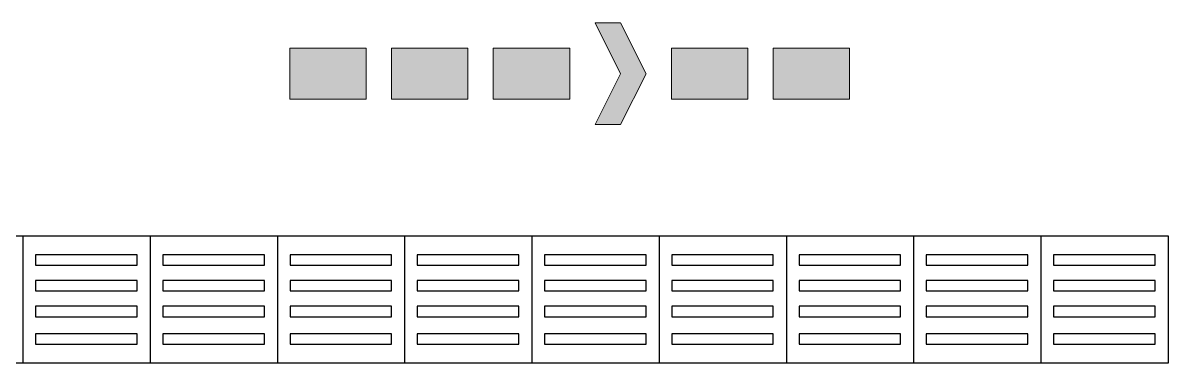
# Model space of a CAD drawing. Header units: metres. Extents: x 341 to 459, y 1341 to 1425.
# Drawn here: x 406.485 to 408.735, y 1377.068 to 1377.737 of the extents above; entities that cross this region are included whole.
import ezdxf
from ezdxf.enums import TextEntityAlignment as Align

# ---------------------------------------------------------------- set-up
doc = ezdxf.new("R2010")
doc.units = ezdxf.units.M
doc.layers.add('INC_EQUIP', color=10, linetype='Continuous', lineweight=20)
doc.layers.add('INC_PLACAS', color=10, linetype='Continuous', lineweight=20)
doc.layers.add('Itens de detalhe', color=7, linetype='Continuous')
doc.layers.add('Notas de texto-1', color=7, linetype='Continuous')
doc.styles.add('ROMANS', font='ROMANS.SHX')

# ---------------------------------------------------------------- blocks, each defined once
blk = doc.blocks.new('piso tatil')
at = {"layer": 'Itens de detalhe', "color": 252, "true_color": 0x939598, "extrusion": (0, 0, -1)}
for p, q in [((-105.5791, 27.6842), (-105.3291, 27.6842)), ((-105.3291, 27.6842), (-105.0791, 27.6842)), ((-105.3291, 27.6842), (-105.0791, 27.6842)), ((-105.3291, 27.6842), (-105.3291, 27.4342)), ((-105.0791, 27.6842), (-104.8291, 27.6842)), ((-105.0791, 27.6842), (-104.8291, 27.6842)), ((-105.0791, 27.6842), (-105.0791, 27.4342)), ((-105.0791, 27.6842), (-105.0791, 27.4342)), ((-104.8291, 27.6842), (-104.5791, 27.6842)), ((-104.8291, 27.6842), (-104.5791, 27.6842)), ((-104.8291, 27.6842), (-104.8291, 27.4342)), ((-104.8291, 27.6842), (-104.8291, 27.4342)), ((-104.5791, 27.6842), (-104.3291, 27.6842)), ((-104.5791, 27.6842), (-104.3291, 27.6842)), ((-104.5791, 27.6842), (-104.5791, 27.4342)), ((-104.5791, 27.6842), (-104.5791, 27.4342)), ((-104.3291, 27.6842), (-104.0791, 27.6842)), ((-104.3291, 27.6842), (-104.0791, 27.6842)), ((-104.3291, 27.6842), (-104.3291, 27.4342)), ((-104.3291, 27.6842), (-104.3291, 27.4342)), ((-104.0791, 27.6842), (-103.8291, 27.6842)), ((-104.0791, 27.6842), (-103.8291, 27.6842)), ((-104.0791, 27.6842), (-104.0791, 27.4342)), ((-104.0791, 27.6842), (-104.0791, 27.4342)), ((-103.8291, 27.6842), (-103.5791, 27.6842)), ((-103.8291, 27.6842), (-103.5791, 27.6842)), ((-103.8291, 27.6842), (-103.8291, 27.4342)), ((-103.8291, 27.6842), (-103.8291, 27.4342)), ((-103.5791, 27.6842), (-103.3291, 27.6842)), ((-103.5791, 27.6842), (-103.3291, 27.6842)), ((-103.5791, 27.6842), (-103.5791, 27.4342)), ((-103.5791, 27.6842), (-103.5791, 27.4342)), ((-103.3291, 27.6842), (-103.0791, 27.6842)), ((-103.3291, 27.6842), (-103.0791, 27.6842)), ((-103.3291, 27.6842), (-103.3291, 27.4342)), ((-103.3291, 27.6842), (-103.3291, 27.4342)), ((-103.0791, 27.6842), (-103.0791, 27.4342)), ((-105.1047, 27.6473), (-105.3042, 27.6473)), ((-105.3042, 27.6473), (-105.3042, 27.6268)), ((-105.1047, 27.6268), (-105.1047, 27.6473)), ((-104.8547, 27.6473), (-105.0542, 27.6473)), ((-105.0542, 27.6473), (-105.0542, 27.6268)), ((-104.8547, 27.6268), (-104.8547, 27.6473)), ((-104.6047, 27.6473), (-104.8042, 27.6473)), ((-104.8042, 27.6473), (-104.8042, 27.6268)), ((-104.6047, 27.6268), (-104.6047, 27.6473)), ((-104.3547, 27.6473), (-104.5542, 27.6473)), ((-104.5542, 27.6473), (-104.5542, 27.6268)), ((-104.3547, 27.6268), (-104.3547, 27.6473)), ((-104.1047, 27.6473), (-104.3042, 27.6473)), ((-104.3042, 27.6473), (-104.3042, 27.6268)), ((-104.1047, 27.6268), (-104.1047, 27.6473)), ((-103.8547, 27.6473), (-104.0542, 27.6473)), ((-104.0542, 27.6473), (-104.0542, 27.6268)), ((-103.8547, 27.6268), (-103.8547, 27.6473)), ((-103.6047, 27.6473), (-103.8042, 27.6473)), ((-103.8042, 27.6473), (-103.8042, 27.6268)), ((-103.6047, 27.6268), (-103.6047, 27.6473)), ((-103.3547, 27.6473), (-103.5542, 27.6473)), ((-103.5542, 27.6473), (-103.5542, 27.6268)), ((-103.3547, 27.6268), (-103.3547, 27.6473)), ((-103.1047, 27.6473), (-103.3042, 27.6473)), ((-103.3042, 27.6473), (-103.3042, 27.6268)), ((-103.1047, 27.6268), (-103.1047, 27.6473)), ((-105.3042, 27.6268), (-105.1047, 27.6268)), ((-105.0542, 27.6268), (-104.8547, 27.6268)), ((-104.8042, 27.6268), (-104.6047, 27.6268)), ((-104.5542, 27.6268), (-104.3547, 27.6268)), ((-104.3042, 27.6268), (-104.1047, 27.6268)), ((-104.0542, 27.6268), (-103.8547, 27.6268)), ((-103.8042, 27.6268), (-103.6047, 27.6268)), ((-103.5542, 27.6268), (-103.3547, 27.6268)), ((-103.3042, 27.6268), (-103.1047, 27.6268)), ((-105.1047, 27.5966), (-105.3042, 27.5966)), ((-105.3042, 27.5966), (-105.3042, 27.5761)), ((-105.1047, 27.5761), (-105.1047, 27.5966)), ((-104.8547, 27.5966), (-105.0542, 27.5966)), ((-105.0542, 27.5966), (-105.0542, 27.5761)), ((-104.8547, 27.5761), (-104.8547, 27.5966)), ((-104.6047, 27.5966), (-104.8042, 27.5966)), ((-104.8042, 27.5966), (-104.8042, 27.5761)), ((-104.6047, 27.5761), (-104.6047, 27.5966)), ((-104.3547, 27.5966), (-104.5542, 27.5966)), ((-104.5542, 27.5966), (-104.5542, 27.5761)), ((-104.3547, 27.5761), (-104.3547, 27.5966)), ((-104.1047, 27.5966), (-104.3042, 27.5966)), ((-104.3042, 27.5966), (-104.3042, 27.5761)), ((-104.1047, 27.5761), (-104.1047, 27.5966)), ((-103.8547, 27.5966), (-104.0542, 27.5966)), ((-104.0542, 27.5966), (-104.0542, 27.5761)), ((-103.8547, 27.5761), (-103.8547, 27.5966)), ((-103.6047, 27.5966), (-103.8042, 27.5966)), ((-103.8042, 27.5966), (-103.8042, 27.5761)), ((-103.6047, 27.5761), (-103.6047, 27.5966)), ((-103.3547, 27.5966), (-103.5542, 27.5966)), ((-103.5542, 27.5966), (-103.5542, 27.5761)), ((-103.3547, 27.5761), (-103.3547, 27.5966)), ((-103.1047, 27.5966), (-103.3042, 27.5966)), ((-103.3042, 27.5966), (-103.3042, 27.5761)), ((-103.1047, 27.5761), (-103.1047, 27.5966)), ((-105.3042, 27.5761), (-105.1047, 27.5761)), ((-105.0542, 27.5761), (-104.8547, 27.5761)), ((-104.8042, 27.5761), (-104.6047, 27.5761)), ((-104.5542, 27.5761), (-104.3547, 27.5761)), ((-104.3042, 27.5761), (-104.1047, 27.5761)), ((-104.0542, 27.5761), (-103.8547, 27.5761)), ((-103.8042, 27.5761), (-103.6047, 27.5761)), ((-103.5542, 27.5761), (-103.3547, 27.5761)), ((-103.3042, 27.5761), (-103.1047, 27.5761)), ((-105.1047, 27.5459), (-105.3042, 27.5459)), ((-105.3042, 27.5459), (-105.3042, 27.5254)), ((-105.1047, 27.5254), (-105.1047, 27.5459)), ((-104.8547, 27.5459), (-105.0542, 27.5459)), ((-105.0542, 27.5459), (-105.0542, 27.5254)), ((-104.8547, 27.5254), (-104.8547, 27.5459)), ((-104.6047, 27.5459), (-104.8042, 27.5459)), ((-104.8042, 27.5459), (-104.8042, 27.5254)), ((-104.6047, 27.5254), (-104.6047, 27.5459)), ((-104.3547, 27.5459), (-104.5542, 27.5459)), ((-104.5542, 27.5459), (-104.5542, 27.5254)), ((-104.3547, 27.5254), (-104.3547, 27.5459)), ((-104.1047, 27.5459), (-104.3042, 27.5459)), ((-104.3042, 27.5459), (-104.3042, 27.5254)), ((-104.1047, 27.5254), (-104.1047, 27.5459)), ((-103.8547, 27.5459), (-104.0542, 27.5459)), ((-104.0542, 27.5459), (-104.0542, 27.5254)), ((-103.8547, 27.5254), (-103.8547, 27.5459)), ((-103.6047, 27.5459), (-103.8042, 27.5459)), ((-103.8042, 27.5459), (-103.8042, 27.5254)), ((-103.6047, 27.5254), (-103.6047, 27.5459)), ((-103.3547, 27.5459), (-103.5542, 27.5459)), ((-103.5542, 27.5459), (-103.5542, 27.5254)), ((-103.3547, 27.5254), (-103.3547, 27.5459)), ((-103.1047, 27.5459), (-103.3042, 27.5459)), ((-103.3042, 27.5459), (-103.3042, 27.5254)), ((-103.1047, 27.5254), (-103.1047, 27.5459)), ((-105.3042, 27.5254), (-105.1047, 27.5254)), ((-105.0542, 27.5254), (-104.8547, 27.5254)), ((-104.8042, 27.5254), (-104.6047, 27.5254)), ((-104.5542, 27.5254), (-104.3547, 27.5254)), ((-104.3042, 27.5254), (-104.1047, 27.5254)), ((-104.0542, 27.5254), (-103.8547, 27.5254)), ((-103.8042, 27.5254), (-103.6047, 27.5254)), ((-103.5542, 27.5254), (-103.3547, 27.5254)), ((-103.3042, 27.5254), (-103.1047, 27.5254)), ((-105.1047, 27.4916), (-105.3042, 27.4916)), ((-105.3042, 27.4916), (-105.3042, 27.4712)), ((-105.1047, 27.4712), (-105.1047, 27.4916)), ((-104.8547, 27.4916), (-105.0542, 27.4916)), ((-105.0542, 27.4916), (-105.0542, 27.4712)), ((-104.8547, 27.4712), (-104.8547, 27.4916)), ((-104.6047, 27.4916), (-104.8042, 27.4916)), ((-104.8042, 27.4916), (-104.8042, 27.4712)), ((-104.6047, 27.4712), (-104.6047, 27.4916)), ((-104.3547, 27.4916), (-104.5542, 27.4916)), ((-104.5542, 27.4916), (-104.5542, 27.4712)), ((-104.3547, 27.4712), (-104.3547, 27.4916)), ((-104.1047, 27.4916), (-104.3042, 27.4916)), ((-104.3042, 27.4916), (-104.3042, 27.4712)), ((-104.1047, 27.4712), (-104.1047, 27.4916)), ((-103.8547, 27.4916), (-104.0542, 27.4916)), ((-104.0542, 27.4916), (-104.0542, 27.4712)), ((-103.8547, 27.4712), (-103.8547, 27.4916)), ((-103.6047, 27.4916), (-103.8042, 27.4916)), ((-103.8042, 27.4916), (-103.8042, 27.4712)), ((-103.6047, 27.4712), (-103.6047, 27.4916)), ((-103.3547, 27.4916), (-103.5542, 27.4916)), ((-103.5542, 27.4916), (-103.5542, 27.4712)), ((-103.3547, 27.4712), (-103.3547, 27.4916)), ((-103.1047, 27.4916), (-103.3042, 27.4916)), ((-103.3042, 27.4916), (-103.3042, 27.4712)), ((-103.1047, 27.4712), (-103.1047, 27.4916)), ((-105.3042, 27.4712), (-105.1047, 27.4712)), ((-105.0542, 27.4712), (-104.8547, 27.4712)), ((-104.8042, 27.4712), (-104.6047, 27.4712)), ((-104.5542, 27.4712), (-104.3547, 27.4712)), ((-104.3042, 27.4712), (-104.1047, 27.4712)), ((-104.0542, 27.4712), (-103.8547, 27.4712)), ((-103.8042, 27.4712), (-103.6047, 27.4712)), ((-103.5542, 27.4712), (-103.3547, 27.4712)), ((-103.3042, 27.4712), (-103.1047, 27.4712)), ((-105.3291, 27.4342), (-105.5791, 27.4342)), ((-105.0791, 27.4342), (-105.3291, 27.4342)), ((-105.0791, 27.4342), (-105.3291, 27.4342)), ((-104.8291, 27.4342), (-105.0791, 27.4342)), ((-104.8291, 27.4342), (-105.0791, 27.4342)), ((-104.5791, 27.4342), (-104.8291, 27.4342)), ((-104.5791, 27.4342), (-104.8291, 27.4342)), ((-104.3291, 27.4342), (-104.5791, 27.4342)), ((-104.3291, 27.4342), (-104.5791, 27.4342)), ((-104.0791, 27.4342), (-104.3291, 27.4342)), ((-104.0791, 27.4342), (-104.3291, 27.4342)), ((-103.8291, 27.4342), (-104.0791, 27.4342)), ((-103.8291, 27.4342), (-104.0791, 27.4342)), ((-103.5791, 27.4342), (-103.8291, 27.4342)), ((-103.5791, 27.4342), (-103.8291, 27.4342)), ((-103.3291, 27.4342), (-103.5791, 27.4342)), ((-103.3291, 27.4342), (-103.5791, 27.4342)), ((-103.0791, 27.4342), (-103.3291, 27.4342)), ((-103.0791, 27.4342), (-103.3291, 27.4342))]:
    blk.add_line(p, q, dxfattribs=at)
blk = doc.blocks.new('*U71')
at = {"layer": 'INC_EQUIP'}
h = blk.add_hatch(color=256, dxfattribs=at)
h.paths.add_polyline_path([(0.5, -0.5), (2, -0.5), (2, 0.5), (0.5, 0.5)])
h.paths.add_polyline_path([(2.5, -0.5), (4, -0.5), (4, 0.5), (2.5, 0.5)])
h.paths.add_polyline_path([(-7, -0.5), (-5.5, -0.5), (-5.5, 0.5), (-7, 0.5)])
h.paths.add_polyline_path([(-5, -0.5), (-3.5, -0.5), (-3.5, 0.5), (-5, 0.5)])
h.paths.add_polyline_path([(-1, -1), (-0.5, 0), (-1, 1), (-0.5, 1), (0, 0), (-0.5, -1)])
h.paths.add_polyline_path([(-3, -0.5), (-1.5, -0.5), (-1.5, 0.5), (-3, 0.5)])
at = {"flags": 128}
blk.add_lwpolyline([(-7, -0.5), (-5.5, -0.5), (-5.5, 0.5), (-7, 0.5)], close=True, dxfattribs=at)
at = {"layer": 'INC_EQUIP', "flags": 128}
for points in [[(-1, -1), (-0.5, 0), (-1, 1), (-0.5, 1), (0, 0), (-0.5, -1)], [(-5, -0.5), (-3.5, -0.5), (-3.5, 0.5), (-5, 0.5)], [(-3, -0.5), (-1.5, -0.5), (-1.5, 0.5), (-3, 0.5)], [(0.5, -0.5), (2, -0.5), (2, 0.5), (0.5, 0.5)], [(2.5, -0.5), (4, -0.5), (4, 0.5), (2.5, 0.5)]]:
    blk.add_lwpolyline(points, close=True, dxfattribs=at)
at = {"layer": 'INC_PLACAS', "style": 'ROMANS', "width": 0.95}
for tag, flags, p in [('COD', 3, (-6.032, -1.332)), ('DESC', 3, (-5.74, -2.179)), ('X', 1, (-6.655, -3.053))]:
    blk.add_attdef(tag, text='', height=0.651, dxfattribs=dict(at, flags=flags)).set_placement(p, align=Align.MIDDLE_CENTER)

msp = doc.modelspace()

# ---------------------------------------------------------------- block references
at = {"layer": 'INC_EQUIP', "xscale": -0.1000000000000001, "yscale": 0.1000000000000001, "zscale": 0.1000000000000001, "rotation": 180}
msp.add_blockref('*U71', (407.709, 1377.6373, 0.0219), dxfattribs=at)
at = {"layer": 'Notas de texto-1', "color": 252, "true_color": 0x939598}
msp.add_blockref('piso tatil', (511.8138, 1349.634), dxfattribs=at)

doc.saveas('drawing.dxf')
